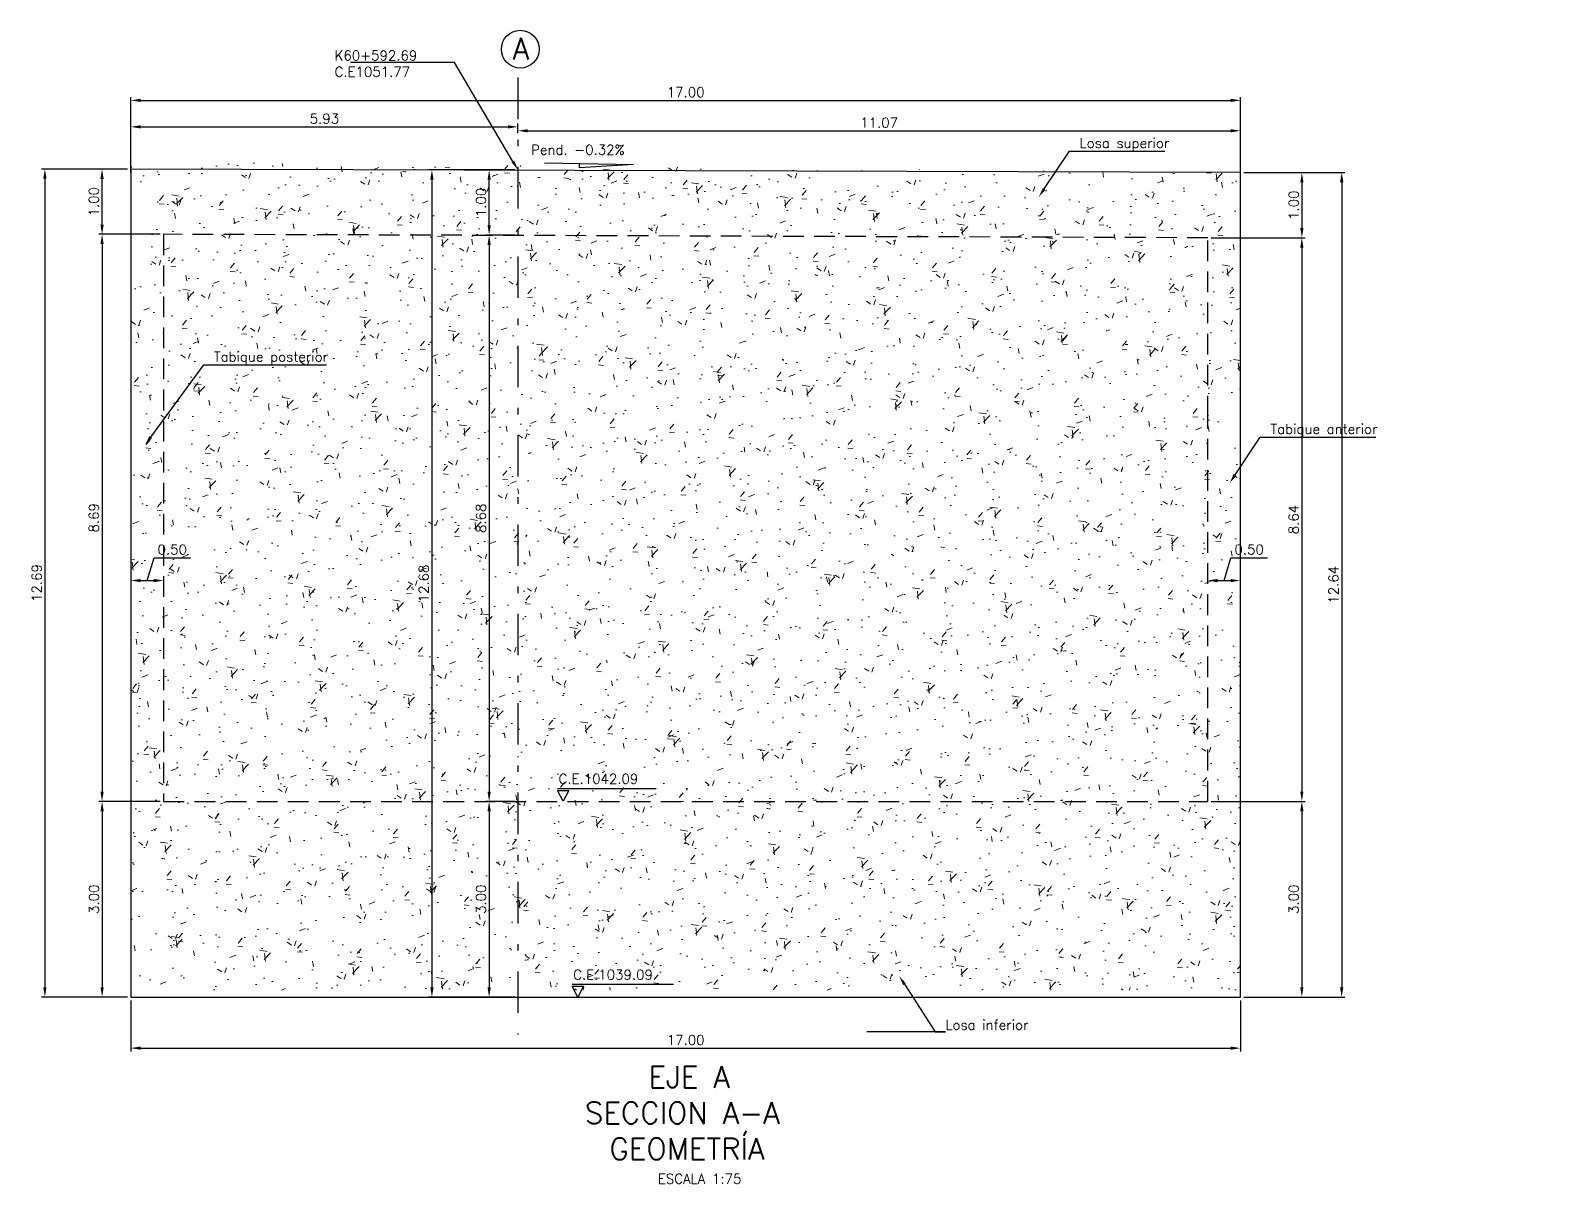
# Model space of a CAD drawing. Header units: metres. Extents: x 1080427 to 1081241, y 976768 to 977191.
# Drawn here: x 1080654.68 to 1080677.9, y 977059.58 to 977077.26 of the extents above; entities that cross this region are included whole.
import ezdxf
from ezdxf import colors
from ezdxf.entities.mleader import LeaderData, LeaderLine
from ezdxf.math import Vec2, Vec3

# ---------------------------------------------------------------- set-up
doc = ezdxf.new("R2010")
doc.units = ezdxf.units.M
doc.header["$LTSCALE"] = 25.4
doc.linetypes.add('DASHDOT', pattern=[1, 0.5, -0.25, 0, -0.25])
doc.linetypes.add('HIDDEN', pattern=[0.375, 0.25, -0.125])
for name, color, linetype in [('CIRCULOCONTRAP', 130, 'Continuous'), ('CONTRAPESO', 3, 'Continuous'), ('DIMCONTRAPESO', 1, 'Continuous'), ('PROY', 9, 'HIDDEN'), ('R175COTR', 7, 'Continuous'), ('REGL175', 7, 'Continuous')]:
    doc.layers.add(name, color=color, linetype=linetype)
for name, color, linetype, lineweight in [('COTA', 1, 'Continuous', 30), ('COTACIM', 20, 'Continuous', 5), ('EJECONTRAPESO', 41, 'DASHDOT', 30), ('SOLIDOREFCONT', 254, 'Continuous', 5)]:
    doc.layers.add(name, color=color, linetype=linetype, lineweight=lineweight)
doc.styles.add('romans', font='romans.shx')
doc.dimstyles.new('Copy 75', dxfattribs={"dimtxt": 0.15, "dimasz": 0.15, "dimexe": 0.05, "dimexo": 0.05, "dimgap": 0.05, "dimtad": 1, "dimzin": 0, "dimdsep": 46, "dimtxsty": 'romans', "dimcen": 0.002, "dimclrd": 1, "dimclre": 1, "dimclrt": 3, "dimadec": 4, "dimazin": 0, "dimtfac": 1, "dimtofl": 0, "dimtmove": 1, "dimatfit": 3, "dimfxl": 1, "dimtolj": 1, "dimtzin": 0, "dimarcsym": 1})

# ---------------------------------------------------------------- blocks, each defined once
blk = doc.blocks.new('*D61')
at = {"layer": 'COTA', "color": 1, "lineweight": -2, "transparency": 16777216}
for p, q in [((1080656.219103861, 977075.071339236), (1080656.219103861, 977076.2333940968)), ((1080656.369103861, 977076.1833940968), (1080673.068701696, 977076.1833940968)), ((1080673.218701696, 977075.0083393015), (1080673.218701696, 977076.2333940968))]:
    blk.add_line(p, q, dxfattribs=at)
at = {"layer": 'COTA', "color": 1, "transparency": 16777216}
for points in [[(1080656.369103861, 977076.2083940968), (1080656.369103861, 977076.1583940968), (1080656.219103861, 977076.1833940968)], [(1080673.068701696, 977076.2083940968), (1080673.068701696, 977076.1583940968), (1080673.218701696, 977076.1833940968)]]:
    blk.add_solid(points, dxfattribs=at)
at = {"layer": 'Defpoints', "color": 0, "transparency": 16777216}
for p in [(1080673.218701696, 977076.1833940968), (1080656.219103861, 977075.021339236), (1080673.218701696, 977074.9583393014)]:
    blk.add_point(p, dxfattribs=at)
at = {"layer": 'COTA', "color": 3, "transparency": 16777216, "insert": (1080664.718902778, 977076.3083940968), "char_height": 0.15, "attachment_point": 5, "style": 'romans'}
blk.add_mtext('\\A1;17.00', dxfattribs=at)
blk = doc.blocks.new('*D62')
at = {"layer": 'COTA', "color": 1, "lineweight": -2, "transparency": 16777216}
for p, q in [((1080656.469131886, 977068.8228522976), (1080656.574131886, 977069.1728522975)), ((1080656.574131886, 977069.1728522975), (1080657.131274744, 977069.1728522975)), ((1080656.369120979, 977068.8228522976), (1080656.569142794, 977068.8228522976))]:
    blk.add_line(p, q, dxfattribs=at)
at = {"layer": 'COTA', "color": 1, "transparency": 16777216}
for points in [[(1080656.369120979, 977068.8478522976), (1080656.369120979, 977068.7978522975), (1080656.21912098, 977068.8228522976)], [(1080656.569142794, 977068.8478522976), (1080656.569142794, 977068.7978522975), (1080656.719142794, 977068.8228522976)]]:
    blk.add_solid(points, dxfattribs=at)
at = {"layer": 'Defpoints', "color": 0, "transparency": 16777216}
for p in [(1080656.21912098, 977068.8228522976), (1080656.719142794, 977068.8228522976), (1080656.719142794, 977068.8228522976)]:
    blk.add_point(p, dxfattribs=at)
at = {"layer": 'COTA', "color": 3, "transparency": 16777216, "insert": (1080656.852703315, 977069.2978522975), "char_height": 0.15, "attachment_point": 5, "style": 'romans'}
blk.add_mtext('\\A1;0.50', dxfattribs=at)
blk = doc.blocks.new('*D63')
at = {"layer": 'COTA', "color": 1, "lineweight": -2, "transparency": 16777216}
for p, q in [((1080672.968931823, 977068.8228522975), (1080673.073931823, 977069.1728522974)), ((1080673.073931823, 977069.1728522974), (1080673.63107468, 977069.1728522974)), ((1080672.869002146, 977068.8228522975), (1080673.068861499, 977068.8228522975))]:
    blk.add_line(p, q, dxfattribs=at)
at = {"layer": 'COTA', "color": 1, "transparency": 16777216}
for points in [[(1080672.869002146, 977068.8478522975), (1080672.869002146, 977068.7978522974), (1080672.719002146, 977068.8228522975)], [(1080673.068861499, 977068.8478522975), (1080673.068861499, 977068.7978522974), (1080673.218861499, 977068.8228522975)]]:
    blk.add_solid(points, dxfattribs=at)
at = {"layer": 'Defpoints', "color": 0, "transparency": 16777216}
for p in [(1080672.719002146, 977068.8228522975), (1080673.218861499, 977068.8228522975), (1080673.218861499, 977068.8228522975)]:
    blk.add_point(p, dxfattribs=at)
at = {"layer": 'COTA', "color": 3, "transparency": 16777216, "insert": (1080673.352503251, 977069.2978522974), "char_height": 0.15, "attachment_point": 5, "style": 'romans'}
blk.add_mtext('\\A1;0.50', dxfattribs=at)
blk = doc.blocks.new('*D64')
at = {"layer": 'COTA', "color": 1, "lineweight": -2, "transparency": 16777216}
for p, q in [((1080673.269379591, 977075.0764034694), (1080674.210188915, 977075.0764034694)), ((1080674.160188915, 977074.9264034694), (1080674.160188915, 977074.2270350114)), ((1080672.769394147, 977074.0770350114), (1080674.210188915, 977074.0770350114))]:
    blk.add_line(p, q, dxfattribs=at)
at = {"layer": 'COTA', "color": 1, "transparency": 16777216}
for points in [[(1080674.135188915, 977074.9264034694), (1080674.185188915, 977074.9264034694), (1080674.160188915, 977075.0764034694)], [(1080674.135188915, 977074.2270350114), (1080674.185188915, 977074.2270350114), (1080674.160188915, 977074.0770350114)]]:
    blk.add_solid(points, dxfattribs=at)
at = {"layer": 'Defpoints', "color": 0, "transparency": 16777216}
for p in [(1080673.219379591, 977075.0764034694), (1080672.719394147, 977074.0770350114), (1080674.160188915, 977074.0770350114)]:
    blk.add_point(p, dxfattribs=at)
at = {"layer": 'COTA', "color": 3, "transparency": 16777216, "insert": (1080674.035188915, 977074.5767192405), "char_height": 0.15, "attachment_point": 5, "rotation": 90, "style": 'romans'}
blk.add_mtext('\\A1;1.00', dxfattribs=at)
blk = doc.blocks.new('*D65')
at = {"layer": 'COTA', "color": 1, "lineweight": -2, "transparency": 16777216}
for p, q in [((1080656.66818252, 977074.1301387373), (1080655.72718008, 977074.1301387373)), ((1080655.77718008, 977073.9801387372), (1080655.77718008, 977065.5873393012)), ((1080656.66818252, 977065.4373393012), (1080655.72718008, 977065.4373393012))]:
    blk.add_line(p, q, dxfattribs=at)
at = {"layer": 'COTA', "color": 1, "transparency": 16777216}
for points in [[(1080655.75218008, 977073.9801387372), (1080655.80218008, 977073.9801387372), (1080655.77718008, 977074.1301387373)], [(1080655.75218008, 977065.5873393012), (1080655.80218008, 977065.5873393012), (1080655.77718008, 977065.4373393012)]]:
    blk.add_solid(points, dxfattribs=at)
at = {"layer": 'Defpoints', "color": 0, "transparency": 16777216}
for p in [(1080656.71818252, 977074.1301387373), (1080655.77718008, 977065.4373393012), (1080656.71818252, 977065.4373393012)]:
    blk.add_point(p, dxfattribs=at)
at = {"layer": 'COTA', "color": 3, "transparency": 16777216, "insert": (1080655.65218008, 977069.7837390193), "char_height": 0.15, "attachment_point": 5, "rotation": 90, "style": 'romans'}
blk.add_mtext('\\A1;8.69', dxfattribs=at)
blk = doc.blocks.new('*D66')
at = {"layer": 'COTA', "color": 1, "lineweight": -2, "transparency": 16777216}
for p, q in [((1080656.16818252, 977075.129296977), (1080655.72718008, 977075.129296977)), ((1080655.77718008, 977074.2801387373), (1080655.77718008, 977074.9792969769)), ((1080656.66818252, 977074.1301387373), (1080655.72718008, 977074.1301387373))]:
    blk.add_line(p, q, dxfattribs=at)
at = {"layer": 'COTA', "color": 1, "transparency": 16777216}
for points in [[(1080655.75218008, 977074.9792969769), (1080655.80218008, 977074.9792969769), (1080655.77718008, 977075.129296977)], [(1080655.75218008, 977074.2801387373), (1080655.80218008, 977074.2801387373), (1080655.77718008, 977074.1301387373)]]:
    blk.add_solid(points, dxfattribs=at)
at = {"layer": 'Defpoints', "color": 0, "transparency": 16777216}
for p in [(1080655.77718008, 977075.129296977), (1080656.21818252, 977075.129296977), (1080656.71818252, 977074.1301387373)]:
    blk.add_point(p, dxfattribs=at)
at = {"layer": 'COTA', "color": 3, "transparency": 16777216, "insert": (1080655.65218008, 977074.6297178572), "char_height": 0.15, "attachment_point": 5, "rotation": 90, "style": 'romans'}
blk.add_mtext('\\A1;1.00', dxfattribs=at)
blk = doc.blocks.new('*D85')
at = {"layer": 'Defpoints', "color": 0, "transparency": 16777216}
for p in [(1080662.149058517, 977075.7774011998), (1080662.149058517, 977075.6288144628), (1080656.219144649, 977075.0213393047)]:
    blk.add_point(p, dxfattribs=at)
at = {"layer": 'DIMCONTRAPESO', "color": 1, "lineweight": -2, "transparency": 16777216}
for p, q in [((1080656.219144649, 977075.0713393048), (1080656.219144649, 977075.8274011998)), ((1080662.149058517, 977075.6788144629), (1080662.149058517, 977075.8274011998)), ((1080656.369144649, 977075.7774011998), (1080661.999058517, 977075.7774011998))]:
    blk.add_line(p, q, dxfattribs=at)
at = {"layer": 'DIMCONTRAPESO', "color": 1, "transparency": 16777216}
for points in [[(1080656.369144649, 977075.8024011998), (1080656.369144649, 977075.7524011998), (1080656.219144649, 977075.7774011998)], [(1080661.999058517, 977075.8024011998), (1080661.999058517, 977075.7524011998), (1080662.149058517, 977075.7774011998)]]:
    blk.add_solid(points, dxfattribs=at)
at = {"layer": 'DIMCONTRAPESO', "color": 3, "transparency": 16777216, "insert": (1080659.184101583, 977075.9024011998), "char_height": 0.15, "attachment_point": 5, "style": 'romans'}
blk.add_mtext('\\A1;5.93', dxfattribs=at)
blk = doc.blocks.new('*D86')
at = {"layer": 'Defpoints', "color": 0, "transparency": 16777216}
for p in [(1080662.149058517, 977075.6288144628), (1080673.218701696, 977075.7174011999), (1080673.218701696, 977074.9583393014)]:
    blk.add_point(p, dxfattribs=at)
at = {"layer": 'DIMCONTRAPESO', "color": 1, "lineweight": -2, "transparency": 16777216}
for p, q in [((1080662.149058517, 977075.6788144629), (1080662.149058517, 977075.7674011999)), ((1080662.299058517, 977075.7174011999), (1080673.068701696, 977075.7174011999)), ((1080673.218701696, 977075.0083393015), (1080673.218701696, 977075.7674011999))]:
    blk.add_line(p, q, dxfattribs=at)
at = {"layer": 'DIMCONTRAPESO', "color": 1, "transparency": 16777216}
for points in [[(1080662.299058517, 977075.7424011999), (1080662.299058517, 977075.6924011998), (1080662.149058517, 977075.7174011999)], [(1080673.068701696, 977075.7424011999), (1080673.068701696, 977075.6924011998), (1080673.218701696, 977075.7174011999)]]:
    blk.add_solid(points, dxfattribs=at)
at = {"layer": 'DIMCONTRAPESO', "color": 3, "transparency": 16777216, "insert": (1080667.683880106, 977075.8424011999), "char_height": 0.15, "attachment_point": 5, "style": 'romans'}
blk.add_mtext('\\A1;11.07', dxfattribs=at)
blk = doc.blocks.new('*D235')
at = {"layer": 'Defpoints', "color": 0, "transparency": 16777216}
for p in [(1080656.219142794, 977062.4373393013), (1080673.218956121, 977062.4373393013), (1080673.218956121, 977061.6556415408)]:
    blk.add_point(p, dxfattribs=at)
at = {"layer": 'DIMCONTRAPESO', "color": 1, "lineweight": -2, "transparency": 16777216}
for p, q in [((1080656.219142794, 977062.3873393013), (1080656.219142794, 977061.6056415407)), ((1080673.218956121, 977062.3873393013), (1080673.218956121, 977061.6056415407)), ((1080656.369142794, 977061.6556415408), (1080673.068956121, 977061.6556415408))]:
    blk.add_line(p, q, dxfattribs=at)
at = {"layer": 'DIMCONTRAPESO', "color": 1, "transparency": 16777216}
for points in [[(1080656.369142794, 977061.6806415408), (1080656.369142794, 977061.6306415407), (1080656.219142794, 977061.6556415408)], [(1080673.068956121, 977061.6806415408), (1080673.068956121, 977061.6306415407), (1080673.218956121, 977061.6556415408)]]:
    blk.add_solid(points, dxfattribs=at)
at = {"layer": 'DIMCONTRAPESO', "color": 3, "transparency": 16777216, "insert": (1080664.719049457, 977061.7806415408), "char_height": 0.15, "attachment_point": 5, "style": 'romans'}
blk.add_mtext('\\A1;17.00', dxfattribs=at)
blk = doc.blocks.new('*D518')
at = {"layer": 'COTA', "color": 1, "lineweight": -2, "transparency": 16777216}
for p, q in [((1080673.268701696, 977075.0783393014), (1080674.820507106, 977075.0783393014)), ((1080674.770507106, 977074.9283393014), (1080674.770507106, 977062.5873393014)), ((1080673.268956121, 977062.4373393013), (1080674.820507106, 977062.4373393013))]:
    blk.add_line(p, q, dxfattribs=at)
at = {"layer": 'COTA', "color": 1, "transparency": 16777216}
for points in [[(1080674.745507106, 977074.9283393014), (1080674.795507106, 977074.9283393014), (1080674.770507106, 977075.0783393014)], [(1080674.745507106, 977062.5873393014), (1080674.795507106, 977062.5873393014), (1080674.770507106, 977062.4373393013)]]:
    blk.add_solid(points, dxfattribs=at)
at = {"layer": 'Defpoints', "color": 0, "transparency": 16777216}
for p in [(1080673.218701696, 977075.0783393014), (1080673.218956121, 977062.4373393013), (1080674.770507106, 977062.4373393013)]:
    blk.add_point(p, dxfattribs=at)
at = {"layer": 'COTA', "color": 3, "transparency": 16777216, "insert": (1080674.645507106, 977068.7578393015), "char_height": 0.15, "attachment_point": 5, "rotation": 90, "style": 'romans'}
blk.add_mtext('\\A1;12.64', dxfattribs=at)
blk = doc.blocks.new('*D686')
at = {"layer": 'COTA', "color": 1, "lineweight": -2, "transparency": 16777216}
for p, q in [((1080656.169143827, 977075.1313393012), (1080654.851367872, 977075.1313393012)), ((1080654.901367872, 977074.9813393012), (1080654.901367872, 977062.5873393014)), ((1080656.169142794, 977062.4373393013), (1080654.851367872, 977062.4373393013))]:
    blk.add_line(p, q, dxfattribs=at)
at = {"layer": 'COTA', "color": 1, "transparency": 16777216}
for points in [[(1080654.876367872, 977074.9813393012), (1080654.926367872, 977074.9813393012), (1080654.901367872, 977075.1313393012)], [(1080654.876367872, 977062.5873393014), (1080654.926367872, 977062.5873393014), (1080654.901367872, 977062.4373393013)]]:
    blk.add_solid(points, dxfattribs=at)
at = {"layer": 'Defpoints', "color": 0, "transparency": 16777216}
for p in [(1080656.219143827, 977075.1313393012), (1080654.901367872, 977062.4373393013), (1080656.219142794, 977062.4373393013)]:
    blk.add_point(p, dxfattribs=at)
at = {"layer": 'COTA', "color": 3, "transparency": 16777216, "insert": (1080654.776367872, 977068.7843393014), "char_height": 0.15, "attachment_point": 5, "rotation": 90, "style": 'romans'}
blk.add_mtext('\\A1;12.69', dxfattribs=at)
blk = doc.blocks.new('*D833')
at = {"layer": 'COTA', "color": 1, "lineweight": -2, "transparency": 16777216}
for p, q in [((1080656.669142794, 977065.4373393012), (1080655.728125177, 977065.4373393012)), ((1080655.778125177, 977065.2873393012), (1080655.778125177, 977062.5873393014)), ((1080656.169142794, 977062.4373393013), (1080655.728125177, 977062.4373393013))]:
    blk.add_line(p, q, dxfattribs=at)
at = {"layer": 'COTA', "color": 1, "transparency": 16777216}
for points in [[(1080655.753125177, 977065.2873393012), (1080655.803125177, 977065.2873393012), (1080655.778125177, 977065.4373393012)], [(1080655.753125177, 977062.5873393014), (1080655.803125177, 977062.5873393014), (1080655.778125177, 977062.4373393013)]]:
    blk.add_solid(points, dxfattribs=at)
at = {"layer": 'Defpoints', "color": 0, "transparency": 16777216}
for p in [(1080656.719142794, 977065.4373393012), (1080655.778125177, 977062.4373393013), (1080656.219142794, 977062.4373393013)]:
    blk.add_point(p, dxfattribs=at)
at = {"layer": 'COTA', "color": 3, "transparency": 16777216, "insert": (1080655.653125177, 977063.9373393013), "char_height": 0.15, "attachment_point": 5, "rotation": 90, "style": 'romans'}
blk.add_mtext('\\A1;3.00', dxfattribs=at)
blk = doc.blocks.new('*D835')
at = {"layer": 'COTA', "color": 1, "lineweight": -2, "transparency": 16777216}
for p, q in [((1080672.769394147, 977074.0770350114), (1080674.209493314, 977074.0770350114)), ((1080674.159493314, 977073.9270350114), (1080674.159493314, 977065.5873393014)), ((1080672.769142794, 977065.4373393013), (1080674.209493314, 977065.4373393013))]:
    blk.add_line(p, q, dxfattribs=at)
at = {"layer": 'COTA', "color": 1, "transparency": 16777216}
for points in [[(1080674.134493314, 977073.9270350114), (1080674.184493314, 977073.9270350114), (1080674.159493314, 977074.0770350114)], [(1080674.134493314, 977065.5873393014), (1080674.184493314, 977065.5873393014), (1080674.159493314, 977065.4373393013)]]:
    blk.add_solid(points, dxfattribs=at)
at = {"layer": 'Defpoints', "color": 0, "transparency": 16777216}
for p in [(1080672.719394147, 977074.0770350114), (1080672.719142794, 977065.4373393013), (1080674.159493314, 977065.4373393013)]:
    blk.add_point(p, dxfattribs=at)
at = {"layer": 'COTA', "color": 3, "transparency": 16777216, "insert": (1080674.034493314, 977069.7571871565), "char_height": 0.15, "attachment_point": 5, "rotation": 90, "style": 'romans'}
blk.add_mtext('\\A1;8.64', dxfattribs=at)
blk = doc.blocks.new('*D834')
at = {"layer": 'COTA', "color": 1, "lineweight": -2, "transparency": 16777216}
for p, q in [((1080672.769142794, 977065.4373393013), (1080674.20950849, 977065.4373393013)), ((1080674.15950849, 977065.2873393013), (1080674.15950849, 977062.5873393014)), ((1080673.268701696, 977062.4373393013), (1080674.20950849, 977062.4373393013))]:
    blk.add_line(p, q, dxfattribs=at)
at = {"layer": 'COTA', "color": 1, "transparency": 16777216}
for points in [[(1080674.13450849, 977065.2873393013), (1080674.18450849, 977065.2873393013), (1080674.15950849, 977065.4373393013)], [(1080674.13450849, 977062.5873393014), (1080674.18450849, 977062.5873393014), (1080674.15950849, 977062.4373393013)]]:
    blk.add_solid(points, dxfattribs=at)
at = {"layer": 'Defpoints', "color": 0, "transparency": 16777216}
for p in [(1080672.719142794, 977065.4373393013), (1080673.218701696, 977062.4373393013), (1080674.15950849, 977062.4373393013)]:
    blk.add_point(p, dxfattribs=at)
at = {"layer": 'COTA', "color": 3, "transparency": 16777216, "insert": (1080674.03450849, 977063.9373393015), "char_height": 0.15, "attachment_point": 5, "rotation": 90, "style": 'romans'}
blk.add_mtext('\\A1;3.00', dxfattribs=at)
blk = doc.blocks.new('*D837')
at = {"layer": 'COTA', "color": 1, "lineweight": -2, "transparency": 16777216}
for p, q in [((1080662.09610743, 977074.1171118125), (1080661.658056076, 977074.1171118125)), ((1080661.708056076, 977073.9671118124), (1080661.708056076, 977065.5873393014)), ((1080662.099058517, 977065.4373393013), (1080661.658056076, 977065.4373393013))]:
    blk.add_line(p, q, dxfattribs=at)
at = {"layer": 'COTA', "color": 1, "transparency": 16777216}
for points in [[(1080661.683056077, 977073.9671118124), (1080661.733056076, 977073.9671118124), (1080661.708056076, 977074.1171118125)], [(1080661.683056077, 977065.5873393014), (1080661.733056076, 977065.5873393014), (1080661.708056076, 977065.4373393013)]]:
    blk.add_solid(points, dxfattribs=at)
at = {"layer": 'Defpoints', "color": 0, "transparency": 16777216}
for p in [(1080662.14610743, 977074.1171118125), (1080661.708056076, 977065.4373393013), (1080662.149058517, 977065.4373393013)]:
    blk.add_point(p, dxfattribs=at)
at = {"layer": 'COTA', "color": 3, "transparency": 16777216, "insert": (1080661.583056076, 977069.777225557), "char_height": 0.15, "attachment_point": 5, "rotation": 90, "style": 'romans'}
blk.add_mtext('\\A1;8.68', dxfattribs=at)
blk = doc.blocks.new('*D838')
at = {"layer": 'COTA', "color": 1, "lineweight": -2, "transparency": 16777216}
for p, q in [((1080662.099440335, 977075.1171062725), (1080661.658436039, 977075.1171062725)), ((1080661.70843604, 977074.2684719714), (1080661.70843604, 977074.9671062725)), ((1080662.099440335, 977074.1184719714), (1080661.658436039, 977074.1184719714))]:
    blk.add_line(p, q, dxfattribs=at)
at = {"layer": 'COTA', "color": 1, "transparency": 16777216}
for points in [[(1080661.68343604, 977074.9671062725), (1080661.733436039, 977074.9671062725), (1080661.70843604, 977075.1171062725)], [(1080661.68343604, 977074.2684719714), (1080661.733436039, 977074.2684719714), (1080661.70843604, 977074.1184719714)]]:
    blk.add_solid(points, dxfattribs=at)
at = {"layer": 'Defpoints', "color": 0, "transparency": 16777216}
for p in [(1080661.70843604, 977075.1171062725), (1080662.149440335, 977075.1171062725), (1080662.149440335, 977074.1184719714)]:
    blk.add_point(p, dxfattribs=at)
at = {"layer": 'COTA', "color": 3, "transparency": 16777216, "insert": (1080661.583436039, 977074.617789122), "char_height": 0.15, "attachment_point": 5, "rotation": 90, "style": 'romans'}
blk.add_mtext('\\A1;1.00', dxfattribs=at)
blk = doc.blocks.new('*D836')
at = {"layer": 'COTA', "color": 1, "lineweight": -2, "transparency": 16777216}
for p, q in [((1080662.099058517, 977065.4373393013), (1080661.6580409, 977065.4373393013)), ((1080661.708040901, 977065.2873393013), (1080661.708040901, 977062.5873393014)), ((1080662.099058517, 977062.4373393013), (1080661.6580409, 977062.4373393013))]:
    blk.add_line(p, q, dxfattribs=at)
at = {"layer": 'COTA', "color": 1, "transparency": 16777216}
for points in [[(1080661.683040901, 977065.2873393013), (1080661.7330409, 977065.2873393013), (1080661.708040901, 977065.4373393013)], [(1080661.683040901, 977062.5873393014), (1080661.7330409, 977062.5873393014), (1080661.708040901, 977062.4373393013)]]:
    blk.add_solid(points, dxfattribs=at)
at = {"layer": 'Defpoints', "color": 0, "transparency": 16777216}
for p in [(1080662.149058517, 977065.4373393013), (1080661.708040901, 977062.4373393013), (1080662.149058517, 977062.4373393013)]:
    blk.add_point(p, dxfattribs=at)
at = {"layer": 'COTA', "color": 3, "transparency": 16777216, "insert": (1080661.5830409, 977063.9373393015), "char_height": 0.15, "attachment_point": 5, "rotation": 90, "style": 'romans'}
blk.add_mtext('\\A1;3.00', dxfattribs=at)
blk = doc.blocks.new('*D949')
at = {"layer": 'COTA', "color": 1, "lineweight": -2, "transparency": 16777216}
for p, q in [((1080662.099058517, 977075.1171076098), (1080660.78128174, 977075.1171076098)), ((1080660.83128174, 977074.9671076097), (1080660.83128174, 977062.5873393014)), ((1080662.099056662, 977062.4373393013), (1080660.78128174, 977062.4373393013))]:
    blk.add_line(p, q, dxfattribs=at)
at = {"layer": 'COTA', "color": 1, "transparency": 16777216}
for points in [[(1080660.80628174, 977074.9671076097), (1080660.85628174, 977074.9671076097), (1080660.83128174, 977075.1171076098)], [(1080660.80628174, 977062.5873393014), (1080660.85628174, 977062.5873393014), (1080660.83128174, 977062.4373393013)]]:
    blk.add_solid(points, dxfattribs=at)
at = {"layer": 'Defpoints', "color": 0, "transparency": 16777216}
for p in [(1080662.149058517, 977075.1171076098), (1080660.83128174, 977062.4373393013), (1080662.149056662, 977062.4373393013)]:
    blk.add_point(p, dxfattribs=at)
at = {"layer": 'COTA', "color": 3, "transparency": 16777216, "insert": (1080660.70628174, 977068.7772234556), "char_height": 0.15, "attachment_point": 5, "rotation": 90, "style": 'romans'}
blk.add_mtext('\\A1;12.68', dxfattribs=at)

msp = doc.modelspace()

# ---------------------------------------------------------------- hatches: boundary and pattern name
at = {"layer": 'SOLIDOREFCONT', "true_color": 0x5b5b5b, "transparency": 33554546}
h = msp.add_hatch(dxfattribs=at)
h.set_pattern_fill('AR-CONC', color=251, scale=0.005)
h.set_pattern_definition([(49.99999999999999, (-0.000960273202508688, 0.1079576757038012), (0.91092334498002, -0.07969542769451543), [0.09525, -1.04775]), (355, (-0.000960273202508688, 0.1079576757038012), (-0.1762171071248467, 0.9552842261951757), [0.0762, -0.83820292085]), (100.4514447, (0.07494976179749131, 0.1013164082038012), (0.7347062354517664, 0.8755887595609755), [0.080950044, -0.8904512229999999]), (46.18420000000002, (-0.000960273202508688, 0.3619576757038012), (1.35539520446065, -0.2102116396636357), [0.1428749999999999, -1.571625]), (96.63555760999996, (0.1119892267974913, 0.3444401757038013), (1.187020670257515, 1.237130622988608), [0.1214251157, -1.3356780408]), (351.1841511700001, (-0.000960273202508688, 0.3619576757038012), (1.187020670324885, 1.237130622927663), [0.11429983535, -1.2572986596]), (21, (0.1260397267974913, 0.2984576757038012), (0.7580719563456624, -0.5113259909354381), [0.09525, -1.04775]), (326.0000000000001, (0.1260397267974913, 0.2984576757038012), (0.3090101417382354, 0.9209398306115963), [0.0762, -0.8382]), (71.45144499999999, (0.1892123897974913, 0.2558471762038012), (1.067082096393581, 0.4096138444295262), [0.08095004400000001, -0.8904496879999999]), (37.50000000000001, (-0.000960273202508688, 0.1079576757038012), (0.01544301625295908, 0.4227751943657655), [0, -0.82804, 0, -0.8509000000000001, 0, -0.8413750000000001]), (7.499999999999999, (-0.000960273202508688, 0.1079576757038012), (0.3340983125515287, 0.5009028740905975), [0, -0.48514, 0, -0.80899, 0, -0.320675]), (327.5, (-0.2841702732025086, 0.1079576757038012), (0.677952975834357, -0.02864371996336722), [0, -0.3175, 0, -0.9906, 0, -1.31445]), (317.5, (-0.4111702732025087, 0.1079576757038012), (0.7406459069300902, 0.1271324551666652), [0, -0.41275, 0, -0.65786, 0, -0.93345])])
h.paths.add_polyline_path([(1080673.218048014, 977075.0783415907), (1080656.218075015, 977075.2392972375), (1080656.21818252, 977062.545296977), (1080673.217995848, 977062.545296977)])

# ---------------------------------------------------------------- linework, layer by layer
at = {"layer": 'CIRCULOCONTRAP'}
msp.add_circle((1080662.185205222, 977076.9678436234), 0.2896674196976395, dxfattribs=at)
at = {"layer": 'CONTRAPESO'}
msp.add_lwpolyline([(1080673.219379591, 977075.0764034694), (1080656.219035289, 977075.1313395618), (1080656.219142794, 977062.4373393013), (1080673.218956121, 977062.4373393013)], close=True, dxfattribs=at)
at = {"layer": 'COTA'}
msp.add_lwpolyline([(1080662.555978305, 977075.2269502842), (1080663.917367802, 977075.1996592656), (1080663.092801594, 977075.1514343944), (1080663.09409917, 977075.2161628742)], dxfattribs=at)
at = {"layer": 'COTA', "color": 2}
for points in [[(1080662.756929752, 977065.6375162946), (1080664.269203423, 977065.6375162946)], [(1080662.980321693, 977062.6360278807), (1080664.531763447, 977062.6360278807)]]:
    msp.add_lwpolyline(points, dxfattribs=at)
for points in [[(1080662.756929752, 977065.606239277), (1080662.929028824, 977065.606239277), (1080662.842979288, 977065.4388277152), (1080662.842979288, 977065.4388277152)], [(1080662.980321693, 977062.6047508632), (1080663.152420765, 977062.6047508632), (1080663.066371228, 977062.4373393013), (1080663.066371228, 977062.4373393013)]]:
    msp.add_lwpolyline(points, close=True, dxfattribs=at)
at = {"layer": 'EJECONTRAPESO', "ltscale": 0.05}
msp.add_lwpolyline([(1080662.149058517, 977076.5324024422), (1080662.149058517, 977061.8630190502)], dxfattribs=at)
at = {"layer": 'PROY', "color": 252, "ltscale": 0.05}
msp.add_lwpolyline([(1080672.719142794, 977071.3369320104), (1080672.719394147, 977074.0770350114), (1080656.71818252, 977074.1301387373), (1080656.719142794, 977065.4373393012), (1080672.719142794, 977065.4373393013), (1080672.719142794, 977071.3369320104)], dxfattribs=at)

# ---------------------------------------------------------------- texts
at = {"layer": 'COTA', "color": 3, "insert": (1080663.783989213, 977075.5003408409), "char_height": 0.15, "attachment_point": 3, "rotation": 359.9979362755683, "style": 'romans'}
msp.add_mtext('Pend. -0.32%', dxfattribs=at)
at = {"layer": 'COTA', "color": 3, "char_height": 0.15, "attachment_point": 1, "style": 'romans'}
for s, insert in [('C.E.1042.09', (1080662.7719032, 977065.8580991343)), ('C.E.1039.09', (1080662.99529514, 977062.8566107204))]:
    msp.add_mtext(s, dxfattribs=dict(at, insert=insert))
at = {"layer": 'R175COTR', "insert": (1080662.067594136, 977077.1396853707, 308.056640625), "char_height": 0.33, "width": 0.4150010265334458, "attachment_point": 1, "rotation": 359.9999636900451, "style": 'romans'}
msp.add_mtext('{\\C0;A}', dxfattribs=at)
at = {"layer": 'REGL175', "insert": (1080656.926144995, 977061.3778401413), "char_height": 0.33, "width": 14.49150362575892, "attachment_point": 1, "style": 'romans'}
msp.add_mtext('\\pi7.223;{\\C0;EJE A\\P\\pi6.2487;SECCION A-A \\P\\pi6.6259;GEOMETRÍA\\P\\pi7.3672;\\H0.45455x;\\C3;ESCALA 1:75}', dxfattribs=at)

# ---------------------------------------------------------------- dimensions: what is measured, and where the dimension line sits
at = {"layer": 'COTA', "color": 4}
dim = msp.add_linear_dim(base=(1080673.218701696, 977076.1833940968), p1=(1080656.219103861, 977075.021339236), p2=(1080673.218701696, 977074.9583393014), dimstyle='Copy 75', dxfattribs=at)
dim.commit()
dim.dimension.update_dxf_attribs({"geometry": '*D61', "text_midpoint": (1080664.718902778, 977076.3083940968)})
at = {"layer": 'COTA', "color": 2}
for base, p1, p2, picture, middle in [((1080654.901367872, 977062.4373393013), (1080656.219143827, 977075.1313393012), (1080656.219142794, 977062.4373393013), '*D686', (1080654.776367872, 977068.7843393014)), ((1080660.83128174, 977062.4373393013), (1080662.149058517, 977075.1171076098), (1080662.149056662, 977062.4373393013), '*D949', (1080660.70628174, 977068.7772234556)), ((1080674.770507106, 977062.4373393013), (1080673.218701696, 977075.0783393014), (1080673.218956121, 977062.4373393013), '*D518', (1080674.645507106, 977068.7578393015)), ((1080655.77718008, 977065.4373393012), (1080656.71818252, 977074.1301387373), (1080656.71818252, 977065.4373393012), '*D65', (1080655.65218008, 977069.7837390193)), ((1080661.708056076, 977065.4373393013), (1080662.14610743, 977074.1171118125), (1080662.149058517, 977065.4373393013), '*D837', (1080661.583056076, 977069.777225557)), ((1080674.159493314, 977065.4373393013), (1080672.719394147, 977074.0770350114), (1080672.719142794, 977065.4373393013), '*D835', (1080674.034493314, 977069.7571871565))]:
    dim = msp.add_linear_dim(base=base, p1=p1, p2=p2, angle=90, dimstyle='Copy 75', dxfattribs=at)
    dim.commit()
    dim.dimension.update_dxf_attribs({"geometry": picture, "text_midpoint": middle})
at = {"layer": 'COTA'}
for base, p1, p2, picture, middle in [((1080655.77718008, 977075.129296977), (1080656.71818252, 977074.1301387373), (1080656.21818252, 977075.129296977), '*D66', (1080655.65218008, 977074.6297178572)), ((1080661.70843604, 977075.1171062725), (1080662.149440335, 977074.1184719714), (1080662.149440335, 977075.1171062725), '*D838', (1080661.583436039, 977074.617789122)), ((1080674.160188915, 977074.0770350114), (1080673.219379591, 977075.0764034694), (1080672.719394147, 977074.0770350114), '*D64', (1080674.035188915, 977074.5767192405)), ((1080655.778125177, 977062.4373393013), (1080656.719142794, 977065.4373393012), (1080656.219142794, 977062.4373393013), '*D833', (1080655.653125177, 977063.9373393013)), ((1080661.708040901, 977062.4373393013), (1080662.149058517, 977065.4373393013), (1080662.149058517, 977062.4373393013), '*D836', (1080661.5830409, 977063.9373393015)), ((1080674.15950849, 977062.4373393013), (1080672.719142794, 977065.4373393013), (1080673.218701696, 977062.4373393013), '*D834', (1080674.03450849, 977063.9373393015))]:
    dim = msp.add_linear_dim(base=base, p1=p1, p2=p2, angle=90, dimstyle='Copy 75', dxfattribs=at)
    dim.commit()
    dim.dimension.update_dxf_attribs({"geometry": picture, "text_midpoint": middle})
for base, p1, p2, picture, middle in [((1080656.719142794, 977068.8228522976), (1080656.21912098, 977068.8228522976), (1080656.719142794, 977068.8228522976), '*D62', (1080656.624131887, 977069.2978522975)), ((1080673.218861499, 977068.8228522975), (1080672.719002146, 977068.8228522975), (1080673.218861499, 977068.8228522975), '*D63', (1080673.123931823, 977069.2978522974))]:
    dim = msp.add_linear_dim(base=base, p1=p1, p2=p2, dimstyle='Copy 75', dxfattribs=at)
    dim.commit()
    dim.dimension.update_dxf_attribs({"geometry": picture, "text_midpoint": middle})
at = {"layer": 'DIMCONTRAPESO'}
for base, p1, p2, picture, middle in [((1080662.149058517, 977075.7774011998), (1080656.219144649, 977075.0213393047), (1080662.149058517, 977075.6288144628), '*D85', (1080659.184101583, 977075.9024011998)), ((1080673.218701696, 977075.7174011999), (1080662.149058517, 977075.6288144628), (1080673.218701696, 977074.9583393014), '*D86', (1080667.683880106, 977075.8424011999)), ((1080673.218956121, 977061.6556415408), (1080656.219142794, 977062.4373393013), (1080673.218956121, 977062.4373393013), '*D235', (1080664.719049457, 977061.7806415408))]:
    dim = msp.add_linear_dim(base=base, p1=p1, p2=p2, dimstyle='Copy 75', dxfattribs=at)
    dim.commit()
    dim.dimension.update_dxf_attribs({"geometry": picture, "text_midpoint": middle})

# ---------------------------------------------------------------- leaders
at = {"layer": 'COTA'}
ml = msp.add_multileader_mtext('Standard', dxfattribs=at)
ml.set_content('K60+592.69\\PC.E1051.77', color=3, style='romans')
ml.set_leader_properties(color=256)
ml.build(insert=Vec2(0, 0))
ml.multileader.update_dxf_attribs({"text_left_attachment_type": 6, "text_right_attachment_type": 6, "dogleg_length": 0.4881237929222352, "arrow_head_size": 0.15})
ctx = ml.context
ctx.base_point, ctx.char_height, ctx.arrow_head_size, ctx.landing_gap_size, ctx.plane_origin = Vec3(1080659.34022173, 977076.76618889), 0.15, 0.15, 0, Vec3(1080662.149599808, 977075.2063551513)
ctx.left_attachment, ctx.right_attachment = 6, 6
notes = []
notes.append((ctx, [(1, (1, 1, 0), (1080661.178345523, 977076.76618889), (-1, 0), 0.4881237929222352, [(0, [(1080662.149058517, 977075.1171076098)], 0, [])])]))
ctx.mtext.insert, ctx.mtext.flow_direction = Vec3(1080659.34022173, 977076.94618889), 5
at = {"layer": 'COTACIM'}
ml = msp.add_multileader_mtext('Standard', dxfattribs=at)
ml.set_content('Losa superior', color=3, style='romans')
ml.set_leader_properties(color=256)
ml.build(insert=Vec2(0, 0))
ml.multileader.update_dxf_attribs({"text_left_attachment_type": 6, "text_right_attachment_type": 6, "dogleg_length": 0.1560199508385566, "arrow_head_size": 0.15})
ctx = ml.context
ctx.base_point, ctx.char_height, ctx.arrow_head_size, ctx.landing_gap_size, ctx.plane_origin = Vec3(1080670.753924565, 977075.4053344321), 0.15, 0.15, 0, Vec3(1080674.62616145, 977073.9267908266)
ctx.left_attachment, ctx.right_attachment = 6, 6
notes.append((ctx, [(0, (1, 1, 0), (1080670.597904614, 977075.4053344321), (1, 0), 0.1560199508385566, [(0, [(1080670.12858586, 977074.7015346488)], 0, [])])]))
ctx.mtext.insert, ctx.mtext.width, ctx.mtext.flow_direction = Vec3(1080670.753924565, 977075.6053344321), 4.216741702286527, 5
ml = msp.add_multileader_mtext('Standard', dxfattribs=at)
ml.set_content('Tabique posterior', color=3, style='romans')
ml.set_leader_properties(color=256)
ml.build(insert=Vec2(0, 0))
ml.multileader.update_dxf_attribs({"text_left_attachment_type": 6, "text_right_attachment_type": 6, "dogleg_length": 0.1560199508385566, "arrow_head_size": 0.15})
ctx = ml.context
ctx.base_point, ctx.char_height, ctx.arrow_head_size, ctx.landing_gap_size, ctx.plane_origin = Vec3(1080657.491858921, 977072.1299728777), 0.15, 0.15, 0, Vec3(1080656.719142794, 977070.6247329521)
ctx.left_attachment, ctx.right_attachment = 6, 6
notes.append((ctx, [(0, (1, 1, 0), (1080657.33583897, 977072.1299728777), (1, 0), 0.1560199508385566, [(0, [(1080656.435616796, 977070.901854124)], 0, [])])]))
ctx.mtext.insert, ctx.mtext.width, ctx.mtext.flow_direction = Vec3(1080657.491858921, 977072.3299728776), 4.216741702286527, 5
ml = msp.add_multileader_mtext('Standard', dxfattribs=at)
ml.set_content('Tabique anterior', color=3, style='romans')
ml.set_leader_properties(color=256)
ml.build(insert=Vec2(0, 0))
ml.multileader.update_dxf_attribs({"text_left_attachment_type": 6, "text_right_attachment_type": 6, "dogleg_length": 0.1560199508385566, "arrow_head_size": 0.15})
ctx = ml.context
ctx.base_point, ctx.char_height, ctx.arrow_head_size, ctx.landing_gap_size, ctx.plane_origin = Vec3(1080673.678966228, 977071.0209857268), 0.15, 0.15, 0, Vec3(1080677.551203113, 977069.5424421213)
ctx.left_attachment, ctx.right_attachment = 6, 6
notes.append((ctx, [(0, (1, 1, 0), (1080673.522946277, 977071.0209857268), (1, 0), 0.1560199508385566, [(0, [(1080673.053627523, 977070.3171859435)], 0, [])])]))
ctx.mtext.insert, ctx.mtext.width, ctx.mtext.flow_direction = Vec3(1080673.678966228, 977071.2209857268), 4.216741702286527, 5
ml = msp.add_multileader_mtext('Standard', dxfattribs=at)
ml.set_content('Losa inferior', color=3, style='romans')
ml.set_leader_properties(color=256)
ml.build(insert=Vec2(0, 0))
ml.multileader.update_dxf_attribs({"text_left_attachment_type": 6, "text_right_attachment_type": 6, "dogleg_length": 0.1560199508385566, "arrow_head_size": 0.15})
ctx = ml.context
ctx.base_point, ctx.char_height, ctx.arrow_head_size, ctx.landing_gap_size, ctx.plane_origin = Vec3(1080668.697921664, 977061.9072978585), 0.15, 0.15, 0, Vec3(1080672.570158549, 977060.8283469618)
ctx.left_attachment, ctx.right_attachment = 6, 6
notes.append((ctx, [(0, (1, 1, 0), (1080668.541901714, 977061.9072978585), (1, 0), 0.1560199508385566, [(0, [(1080667.991306875, 977062.7599802992)], 0, [])])]))
ctx.mtext.insert, ctx.mtext.width, ctx.mtext.flow_direction = Vec3(1080668.697921664, 977062.0872978586), 4.216741702286527, 5
for ctx, leaders in notes:
    for number, flags, end, landing, length, lines in leaders:
        leader = LeaderData()
        leader.index, (leader.has_last_leader_line, leader.has_dogleg_vector, leader.attachment_direction) = number, flags
        leader.last_leader_point, leader.dogleg_vector, leader.dogleg_length = Vec3(end), Vec3(landing), length
        for number, points, colour, breaks in lines:
            line = LeaderLine()
            line.index, line.vertices, line.color, line.breaks = number, Vec3.list(points), colors.encode_raw_color(colour), breaks
            leader.lines.append(line)
        ctx.leaders.append(leader)

doc.saveas('drawing.dxf')
